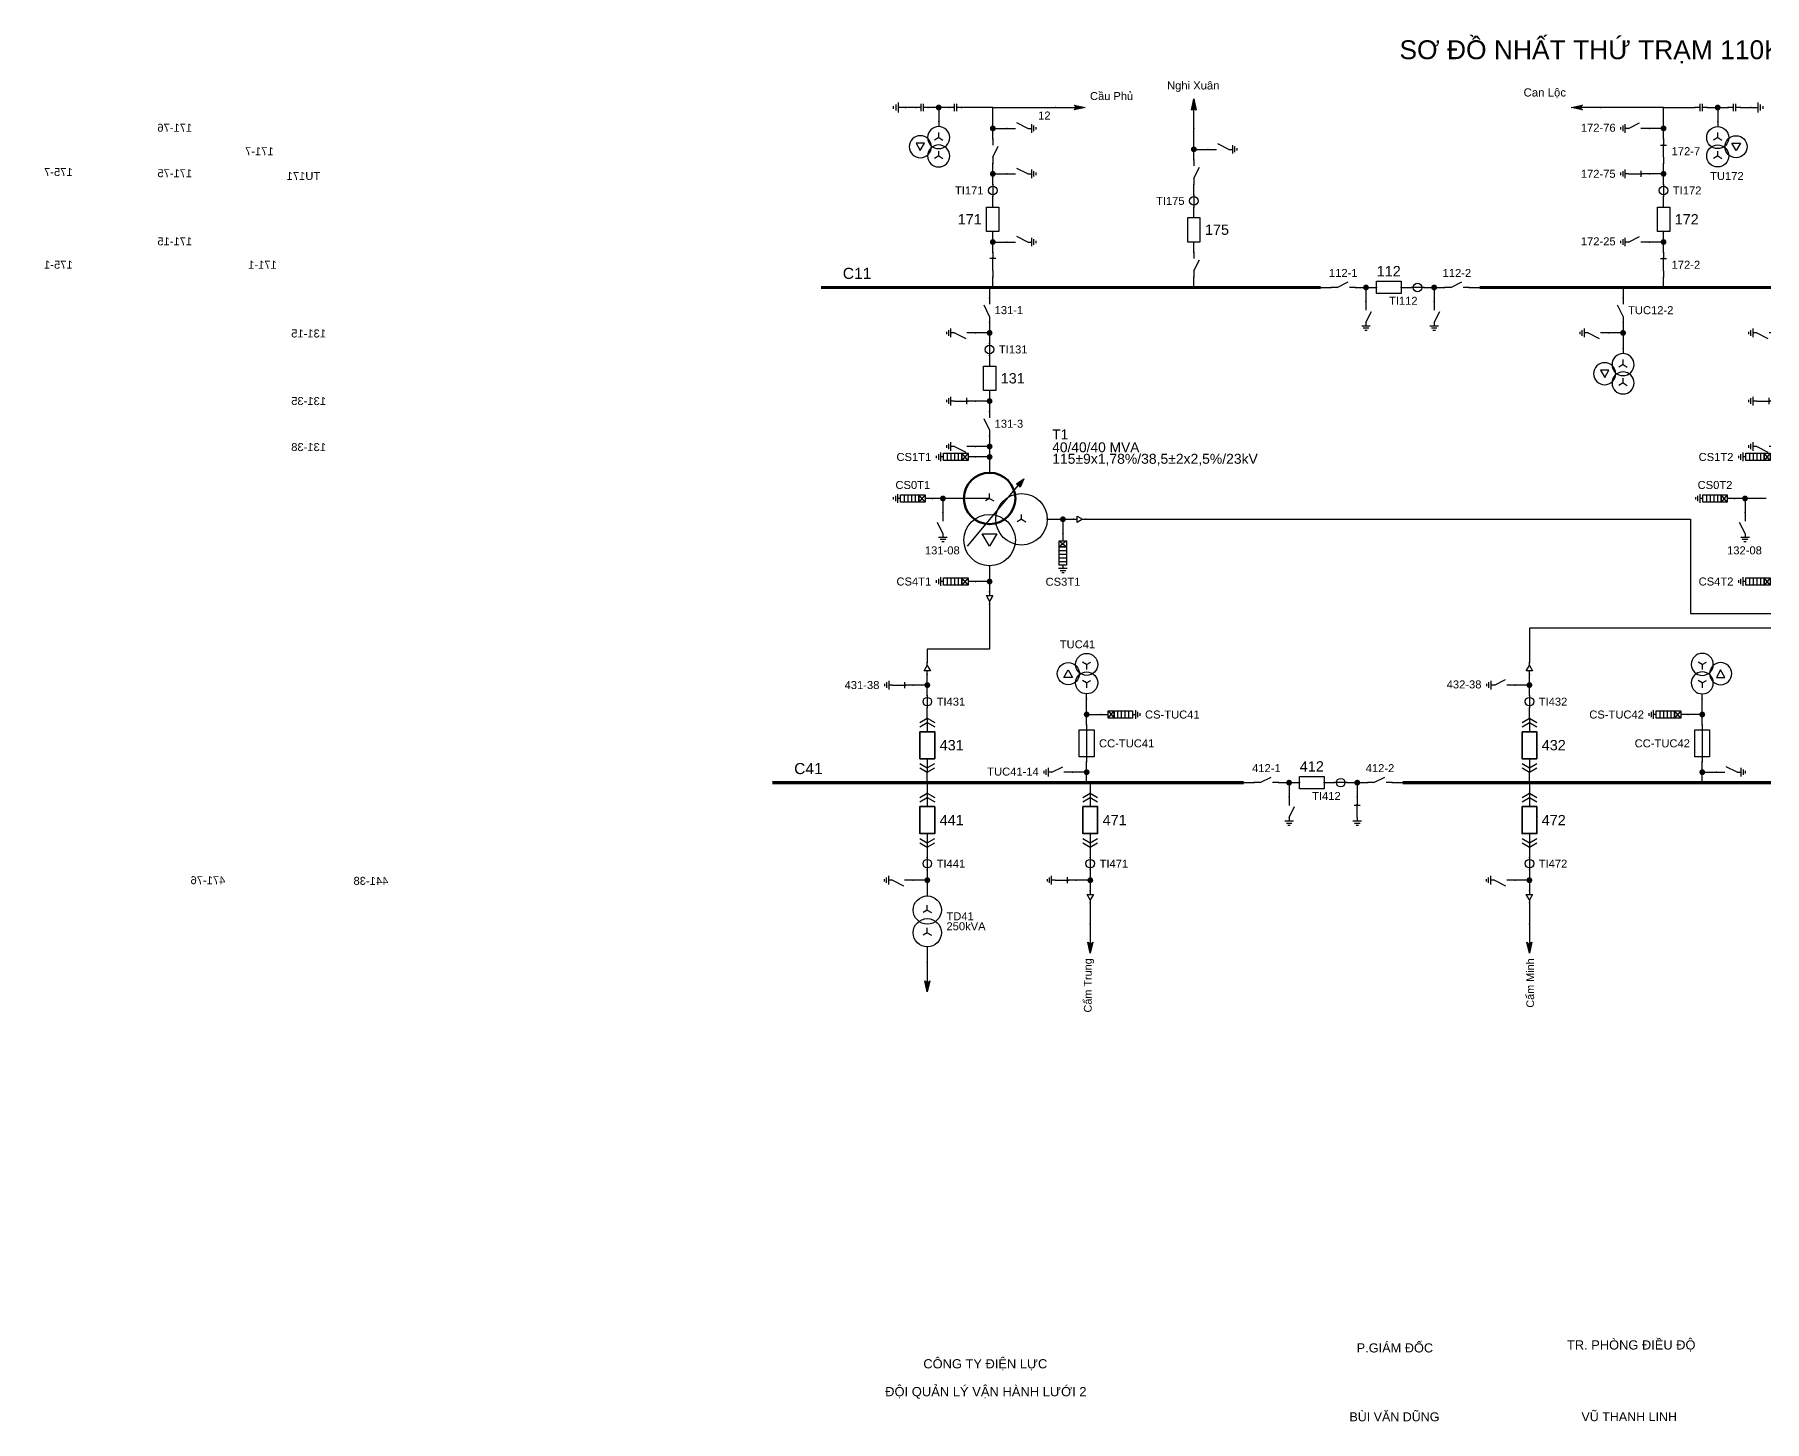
# Model space of a CAD drawing. Header units: millimetres. Extents: x -386 to 411, y 7 to 290.
# Drawn here: x -118.6 to 234.1, y 7.2 to 290.1 of the extents above; entities that cross this region are included whole.
import ezdxf

# ---------------------------------------------------------------- set-up
doc = ezdxf.new("R2010")
doc.units = ezdxf.units.MM
for name, color, linetype, lineweight in [('BUSBAR_110KV', 1, 'Continuous', 50), ('BUSBAR_22KV', 5, 'Continuous', 50), ('GROUND', 3, 'Continuous', 25), ('HV_110KV', 1, 'Continuous', 25), ('MV_22KV', 5, 'Continuous', 25), ('MV_35KV', 30, 'Continuous', 25), ('SLD_OTHER', 7, 'Continuous', 25)]:
    doc.layers.add(name, color=color, linetype=linetype, lineweight=lineweight)
doc.layers.add('SYM_PORTS', color=8, linetype='Continuous', plot=False)
doc.layers.add('TEXT', color=7, linetype='Continuous')
doc.styles.add('SLD_TEXT', font='arial.ttf')

# ---------------------------------------------------------------- blocks, each defined once
blk = doc.blocks.new('SYM_DISCONNECTOR_CLOSED')
at = {"lineweight": 25}
for points in [[(-0.625, 1.25), (0.625, 1.25)], [(0, 2.5), (0, 1.25)], [(0, -1.25), (0, 1.5)], [(0, -1.25), (0, -2.5)]]:
    blk.add_lwpolyline(points, dxfattribs=at)
at = {"layer": 'SYM_PORTS'}
for p in [(0, 2.5), (0, -2.5)]:
    blk.add_point(p, dxfattribs=at)
blk.add_attdef('DEVICE_CODE', (1.625, -0.5), '', height=2)
blk = doc.blocks.new('SYM_EARTHING_SWITCH_OPEN')
at = {"lineweight": 25}
for points in [[(0, -1.25), (-1.125, 1)], [(0, 3), (0, 1.25)], [(-0.875, -2), (0.875, -2)], [(-0.5625, -2.4375), (0.5625, -2.4375)], [(-0.25, -2.875), (0.25, -2.875)], [(0, -1.25), (0, -2)]]:
    blk.add_lwpolyline(points, dxfattribs=at)
at = {"layer": 'SYM_PORTS'}
blk.add_point((0, 3), dxfattribs=at)
blk.add_attdef('DEVICE_CODE', (1.875, 0), '', height=2)
blk = doc.blocks.new('SYM_CIRCUIT_BREAKER')
at = {"lineweight": 25}
blk.add_lwpolyline([(-1.25, 2.5), (1.25, 2.5), (1.25, -2.5), (-1.25, -2.5)], close=True, dxfattribs=at)
at = {"layer": 'SYM_PORTS'}
for p in [(0, 2.5), (0, -2.5)]:
    blk.add_point(p, dxfattribs=at)
blk.add_attdef('DEVICE_CODE', (2.25, -0.5), '', height=2)
at = {"flags": 1}
blk.add_attdef('RATING', (2.25, -3.5), '', height=2, dxfattribs=at)
blk = doc.blocks.new('SYM_CURRENT_TRANSFORMER')
at = {"lineweight": 25}
blk.add_lwpolyline([(0, 1.25), (0, -1.25)], dxfattribs=at)
blk.add_circle((0, 0), 0.875, dxfattribs=at)
at = {"layer": 'SYM_PORTS'}
for p in [(0, 1.25), (0, -1.25)]:
    blk.add_point(p, dxfattribs=at)
blk.add_attdef('DEVICE_CODE', (1.875, -1.75), '', height=2)
at = {"flags": 1}
blk.add_attdef('RATIO', (1.875, -4.75), '', height=2, dxfattribs=at)
blk = doc.blocks.new('SYM_DISCONNECTOR_OPEN')
at = {"lineweight": 25}
for points in [[(0, -1.25), (-1.125, 1)], [(0, 2.5), (0, 1.25)], [(0, -1.25), (0, -2.5)]]:
    blk.add_lwpolyline(points, dxfattribs=at)
at = {"layer": 'SYM_PORTS'}
for p in [(0, 2.5), (0, -2.5)]:
    blk.add_point(p, dxfattribs=at)
blk.add_attdef('DEVICE_CODE', (1, -0.5), '', height=2)
blk = doc.blocks.new('SYM_COUPLING_CAPACITOR')
at = {"lineweight": 25}
for points in [[(-0.75, 0.25), (0.75, 0.25)], [(0, 1.25), (0, 0.25)], [(-0.75, -0.25), (0.75, -0.25)], [(0, -0.25), (0, -1.25)]]:
    blk.add_lwpolyline(points, dxfattribs=at)
at = {"layer": 'SYM_PORTS'}
for p in [(0, 1.25), (0, -1.25)]:
    blk.add_point(p, dxfattribs=at)
blk.add_attdef('DEVICE_CODE', (1.75, -1.75), '', height=2)
blk = doc.blocks.new('SYM_VOLTAGE_TRANSFORMER')
at = {"lineweight": 25}
for points in [[(0, 4.625), (0, 3.625)], [(0, 1.375), (-0.8625, 0.875)], [(0, 1.375), (0, 2.375)], [(0, 1.375), (0.8625, 0.875)], [(0, -2.375), (-0.8625, -2.875)], [(0, -2.375), (0, -1.375)], [(0, -2.375), (0.8625, -2.875)]]:
    blk.add_lwpolyline(points, dxfattribs=at)
blk.add_lwpolyline([(2.875, 0.25), (4.625, 0.25), (3.75, -1.25)], close=True, dxfattribs=at)
for centre in [(0, 1.375), (3.75, -0.5), (0, -2.375)]:
    blk.add_circle(centre, 2.25, dxfattribs=at)
at = {"layer": 'SYM_PORTS'}
blk.add_point((0, 4.625), dxfattribs=at)
blk.add_attdef('DEVICE_CODE', (7, 1.625), '', height=2)
at = {"flags": 1}
blk.add_attdef('RATIO', (7, -1.375), '', height=2, dxfattribs=at)
blk = doc.blocks.new('SYM_GROUND_SYMBOL')
at = {"lineweight": 25}
for points in [[(0, 1.25), (0, -0.25)], [(-1, -0.25), (1, -0.25)], [(-0.625, -0.75), (0.625, -0.75)], [(-0.25, -1.25), (0.25, -1.25)]]:
    blk.add_lwpolyline(points, dxfattribs=at)
at = {"layer": 'SYM_PORTS'}
blk.add_point((0, 1.25), dxfattribs=at)
blk = doc.blocks.new('SYM_LINE_FEEDER_ARROW')
blk.add_hatch(color=7).paths.add_polyline_path([(0, -3), (-0.5, -0.75), (0, -1.25), (0.5, -0.75)])
at = {"lineweight": 25}
blk.add_lwpolyline([(0, 3), (0, -1.25)], dxfattribs=at)
blk.add_lwpolyline([(0, -3), (-0.5, -0.75), (0, -1.25), (0.5, -0.75)], close=True, dxfattribs=at)
at = {"layer": 'SYM_PORTS'}
blk.add_point((0, 3), dxfattribs=at)
blk.add_attdef('LINE_NAME', (1.5, 0), '', height=2)
blk = doc.blocks.new('SYM_EARTHING_SWITCH_CLOSED')
at = {"lineweight": 25}
for points in [[(-0.625, 1.25), (0.625, 1.25)], [(0, 3), (0, 1.25)], [(0, -1.25), (0, 1.5)], [(-0.875, -2), (0.875, -2)], [(-0.5625, -2.4375), (0.5625, -2.4375)], [(-0.25, -2.875), (0.25, -2.875)], [(0, -1.25), (0, -2)]]:
    blk.add_lwpolyline(points, dxfattribs=at)
at = {"layer": 'SYM_PORTS'}
blk.add_point((0, 3), dxfattribs=at)
blk.add_attdef('DEVICE_CODE', (1.875, 0), '', height=2)
blk = doc.blocks.new('SYM_SURGE_ARRESTER')
at = {"lineweight": 25}
for points in [[(0, 4), (0, 2.5)], [(-0.75, 2.5), (0.75, 1.25)], [(0.75, 2.5), (-0.75, 1.25)], [(-0.75, 0.5), (0.75, 0.5)], [(-0.875, -3.125), (0.875, -3.125)], [(-0.75, -0.25), (0.75, -0.25)], [(-0.75, -1), (0.75, -1)], [(-0.75, -1.75), (0.75, -1.75)], [(0, -2.5), (0, -3.125)], [(-0.5625, -3.5625), (0.5625, -3.5625)], [(-0.25, -4), (0.25, -4)]]:
    blk.add_lwpolyline(points, dxfattribs=at)
for points in [[(-0.75, 2.5), (0.75, 2.5), (0.75, 1.25), (-0.75, 1.25)], [(-0.75, 1.25), (0.75, 1.25), (0.75, -2.5), (-0.75, -2.5)]]:
    blk.add_lwpolyline(points, close=True, dxfattribs=at)
at = {"layer": 'SYM_PORTS'}
blk.add_point((0, 4), dxfattribs=at)
blk.add_attdef('DEVICE_CODE', (1.875, 1), '', height=2)
blk = doc.blocks.new('SYM_TRANSFORMER_3W')
blk.add_hatch(color=7).paths.add_polyline_path([(3.75, 8.25), (3.0125, 6.575), (2.2375, 7.225)])
at = {"lineweight": 25}
for points in [[(-7.75, -5.5), (3.0125, 7.35)], [(-3.25, 4.25), (-8.5, 4.25)], [(-3.25, 4.25), (-4.1125, 3.75)], [(-3.25, 4.25), (-3.25, 5.25)], [(-3.25, 4.25), (-2.3875, 3.75)], [(3.25, 0), (2.3875, -0.5)], [(3.25, 0), (3.25, 1)], [(3.25, 0), (4.1125, -0.5)]]:
    blk.add_lwpolyline(points, dxfattribs=at)
for points in [[(3.75, 8.25), (3.0125, 6.575), (2.2375, 7.225)], [(-4.75, -3), (-1.75, -3), (-3.25, -5.5)]]:
    blk.add_lwpolyline(points, close=True, dxfattribs=at)
at = {"lineweight": 50}
blk.add_circle((-3.25, 4.25), 5.25, dxfattribs=at)
at = {"lineweight": 25}
for centre in [(3.25, 0), (-3.25, -4.25)]:
    blk.add_circle(centre, 5.25, dxfattribs=at)
at = {"layer": 'SYM_PORTS'}
for p in [(-3.25, 9.5), (-8.5, 4.25), (8.5, 0), (-3.25, -9.5)]:
    blk.add_point(p, dxfattribs=at)
blk.add_attdef('DEVICE_CODE', (9.5, 6.5), '', height=2)
at = {"flags": 1}
for tag, p in [('POWER', (9.5, 3.5)), ('VOLTAGE_RATIO', (9.5, 0.5))]:
    blk.add_attdef(tag, p, '', height=2, dxfattribs=at)
blk = doc.blocks.new('SYM_CABLE_TERMINATION')
at = {"lineweight": 25}
blk.add_lwpolyline([(-0.625, 0.5), (0.625, 0.5), (0, -0.625)], close=True, dxfattribs=at)
for points in [[(0, 1.25), (0, 0.5)], [(0, -0.625), (0, -1.25)]]:
    blk.add_lwpolyline(points, dxfattribs=at)
at = {"layer": 'SYM_PORTS'}
for p in [(0, 1.25), (0, -1.25)]:
    blk.add_point(p, dxfattribs=at)
blk = doc.blocks.new('SYM_DRAWOUT_BREAKER')
at = {"lineweight": 25}
for points in [[(-1.5, 4.625), (0, 5.5), (1.5, 4.625)], [(-1.5, 3.75), (0, 4.625), (1.5, 3.75)], [(0, 5.5), (0, 2.75)], [(0, -2.75), (0, -5.5)], [(-1.5, -3.75), (0, -4.625), (1.5, -3.75)], [(-1.5, -4.625), (0, -5.5), (1.5, -4.625)]]:
    blk.add_lwpolyline(points, dxfattribs=at)
at = {"lineweight": 35}
blk.add_lwpolyline([(-1.5, 2.75), (1.5, 2.75), (1.5, -2.75), (-1.5, -2.75)], close=True, dxfattribs=at)
at = {"layer": 'SYM_PORTS'}
for p in [(0, 5.5), (0, -5.5)]:
    blk.add_point(p, dxfattribs=at)
blk.add_attdef('DEVICE_CODE', (2.5, 2.5), '', height=2)
at = {"flags": 1}
blk.add_attdef('RATING', (2.5, -0.5), '', height=2, dxfattribs=at)
blk = doc.blocks.new('SYM_TRANSFORMER_2W')
at = {"lineweight": 25}
for points in [[(0, 2.3125), (-0.8625, 1.8125)], [(0, 2.3125), (0, 3.3125)], [(0, 2.3125), (0.8625, 1.8125)], [(0, -2.3125), (-0.8625, -2.8125)], [(0, -2.3125), (0, -1.3125)], [(0, -2.3125), (0.8625, -2.8125)]]:
    blk.add_lwpolyline(points, dxfattribs=at)
for centre in [(0, 2.3125), (0, -2.3125)]:
    blk.add_circle(centre, 2.875, dxfattribs=at)
at = {"layer": 'SYM_PORTS'}
for p in [(0, 5.1875), (0, -5.1875)]:
    blk.add_point(p, dxfattribs=at)
blk.add_attdef('DEVICE_CODE', (3.875, 2.1875), '', height=2)
at = {"flags": 1}
for tag, p in [('POWER', (3.875, -0.8125)), ('VOLTAGE_RATIO', (3.875, -3.8125))]:
    blk.add_attdef(tag, p, '', height=2, dxfattribs=at)
blk = doc.blocks.new('SYM_FUSE_DISCONNECTOR')
at = {"lineweight": 25}
blk.add_lwpolyline([(0, 3.75), (0, -3.75)], dxfattribs=at)
blk.add_lwpolyline([(-1.5, 2.75), (1.5, 2.75), (1.5, -2.75), (-1.5, -2.75)], close=True, dxfattribs=at)
at = {"layer": 'SYM_PORTS'}
for p in [(0, 3.75), (0, -3.75)]:
    blk.add_point(p, dxfattribs=at)
blk.add_attdef('DEVICE_CODE', (2.5, 0.75), '', height=2)
at = {"flags": 1}
blk.add_attdef('RATING', (2.5, -2.25), '', height=2, dxfattribs=at)

msp = doc.modelspace()

# ---------------------------------------------------------------- hatches: boundary and pattern name
at = {"layer": 'HV_110KV'}
h = msp.add_hatch(color=7, dxfattribs=at)
edge = h.paths.add_edge_path()
edge.add_arc((65.71, 275.2), 0.6, 0, 360)
h = msp.add_hatch(color=7, dxfattribs=at)
edge = h.paths.add_edge_path()
edge.add_arc((224.56, 275.2), 0.6, 0, 360)
h = msp.add_hatch(color=7, dxfattribs=at)
edge = h.paths.add_edge_path()
edge.add_arc((76.74, 270.94), 0.6, 0, 360)
h = msp.add_hatch(color=7, dxfattribs=at)
edge = h.paths.add_edge_path()
edge.add_arc((213.52, 270.94), 0.6, 0, 360)
h = msp.add_hatch(color=7, dxfattribs=at)
edge = h.paths.add_edge_path()
edge.add_arc((117.74, 266.67), 0.6, 0, 360)
h = msp.add_hatch(color=7, dxfattribs=at)
edge = h.paths.add_edge_path()
edge.add_arc((76.74, 261.67), 0.6, 0, 360)
h = msp.add_hatch(color=7, dxfattribs=at)
edge = h.paths.add_edge_path()
edge.add_arc((213.52, 261.67), 0.6, 0, 360)
h = msp.add_hatch(color=7, dxfattribs=at)
edge = h.paths.add_edge_path()
edge.add_arc((76.74, 247.77), 0.6, 0, 360)
h = msp.add_hatch(color=7, dxfattribs=at)
edge = h.paths.add_edge_path()
edge.add_arc((213.52, 247.77), 0.6, 0, 360)
h = msp.add_hatch(color=7, dxfattribs=at)
edge = h.paths.add_edge_path()
edge.add_arc((152.84, 238.5), 0.6, 0, 360)
h = msp.add_hatch(color=7, dxfattribs=at)
edge = h.paths.add_edge_path()
edge.add_arc((166.74, 238.5), 0.6, 0, 360)
h = msp.add_hatch(color=7, dxfattribs=at)
edge = h.paths.add_edge_path()
edge.add_arc((76.09, 229.23), 0.6, 0, 360)
h = msp.add_hatch(color=7, dxfattribs=at)
edge = h.paths.add_edge_path()
edge.add_arc((205.26, 229.23), 0.6, 0, 360)
h = msp.add_hatch(color=7, dxfattribs=at)
edge = h.paths.add_edge_path()
edge.add_arc((76.09, 215.33), 0.6, 0, 360)
h = msp.add_hatch(color=7, dxfattribs=at)
edge = h.paths.add_edge_path()
edge.add_arc((76.09, 206.06), 0.6, 0, 360)
h = msp.add_hatch(color=7, dxfattribs=at)
edge = h.paths.add_edge_path()
edge.add_arc((76.09, 203.93), 0.6, 0, 360)
h = msp.add_hatch(color=7, dxfattribs=at)
edge = h.paths.add_edge_path()
edge.add_arc((66.57, 195.47), 0.6, 0, 360)
h = msp.add_hatch(color=7, dxfattribs=at)
edge = h.paths.add_edge_path()
edge.add_arc((230.14, 195.47), 0.6, 0, 360)
at = {"layer": 'MV_22KV'}
h = msp.add_hatch(color=7, dxfattribs=at)
edge = h.paths.add_edge_path()
edge.add_arc((76.09, 178.52), 0.6, 0, 360)
h = msp.add_hatch(color=7, dxfattribs=at)
edge = h.paths.add_edge_path()
edge.add_arc((63.39, 157.4), 0.6, 0, 360)
h = msp.add_hatch(color=7, dxfattribs=at)
edge = h.paths.add_edge_path()
edge.add_arc((186.16, 157.4), 0.6, 0, 360)
h = msp.add_hatch(color=7, dxfattribs=at)
edge = h.paths.add_edge_path()
edge.add_arc((95.88, 151.4), 0.6, 0, 360)
h = msp.add_hatch(color=7, dxfattribs=at)
edge = h.paths.add_edge_path()
edge.add_arc((221.41, 151.4), 0.6, 0, 360)
h = msp.add_hatch(color=7, dxfattribs=at)
edge = h.paths.add_edge_path()
edge.add_arc((95.88, 139.63), 0.6, 0, 360)
h = msp.add_hatch(color=7, dxfattribs=at)
edge = h.paths.add_edge_path()
edge.add_arc((137.16, 137.5), 0.6, 0, 360)
h = msp.add_hatch(color=7, dxfattribs=at)
edge = h.paths.add_edge_path()
edge.add_arc((151.06, 137.5), 0.6, 0, 360)
h = msp.add_hatch(color=7, dxfattribs=at)
edge = h.paths.add_edge_path()
edge.add_arc((221.41, 139.63), 0.6, 0, 360)
h = msp.add_hatch(color=7, dxfattribs=at)
edge = h.paths.add_edge_path()
edge.add_arc((63.39, 117.6), 0.6, 0, 360)
h = msp.add_hatch(color=7, dxfattribs=at)
edge = h.paths.add_edge_path()
edge.add_arc((96.62, 117.6), 0.6, 0, 360)
h = msp.add_hatch(color=7, dxfattribs=at)
edge = h.paths.add_edge_path()
edge.add_arc((186.16, 117.6), 0.6, 0, 360)
at = {"layer": 'MV_35KV'}
h = msp.add_hatch(color=7, dxfattribs=at)
edge = h.paths.add_edge_path()
edge.add_arc((91.04, 191.22), 0.6, 0, 360)

# ---------------------------------------------------------------- linework, layer by layer
at = {"layer": 'BUSBAR_110KV', "const_width": 0.658}
for points in [[(41.68, 238.5), (143.57, 238.5)], [(176.01, 238.5), (313.37, 238.5)]]:
    msp.add_lwpolyline(points, dxfattribs=at)
at = {"layer": 'BUSBAR_22KV', "const_width": 0.658}
for points in [[(31.76, 137.5), (127.89, 137.5)], [(160.33, 137.5), (260.94, 137.5)]]:
    msp.add_lwpolyline(points, dxfattribs=at)
at = {"layer": 'GROUND'}
for points in [[(61.07, 275.2), (58.94, 275.2)], [(229.19, 275.2), (231.32, 275.2)]]:
    msp.add_lwpolyline(points, dxfattribs=at)
at = {"layer": 'HV_110KV'}
for points in [[(65.71, 275.2), (63.57, 275.2)], [(67.84, 275.2), (65.71, 275.2)], [(65.71, 275.2), (65.71, 272.32)], [(76.74, 275.2), (70.34, 275.2)], [(76.74, 270.94), (76.74, 275.2)], [(76.74, 275.2), (89.55, 275.2)], [(213.52, 275.2), (200.71, 275.2)], [(213.52, 270.94), (213.52, 275.2)], [(213.52, 275.2), (219.92, 275.2)], [(222.42, 275.2), (224.56, 275.2)], [(224.56, 275.2), (224.56, 272.32)], [(224.56, 275.2), (226.69, 275.2)], [(76.74, 268.8), (76.74, 270.94)], [(76.74, 270.94), (79.62, 270.94)], [(117.74, 266.67), (117.74, 270.94)], [(213.52, 270.94), (210.64, 270.94)], [(213.52, 268.8), (213.52, 270.94)], [(117.74, 264.53), (117.74, 266.67)], [(117.74, 266.67), (120.62, 266.67)], [(76.74, 261.67), (76.74, 263.8)], [(76.74, 259.53), (76.74, 261.67)], [(76.74, 261.67), (79.62, 261.67)], [(213.52, 261.67), (210.64, 261.67)], [(213.52, 261.67), (213.52, 263.8)], [(213.52, 259.53), (213.52, 261.67)], [(117.74, 257.4), (117.74, 259.53)], [(76.74, 254.9), (76.74, 257.03)], [(117.74, 252.77), (117.74, 254.9)], [(213.52, 254.9), (213.52, 257.03)], [(76.74, 247.77), (76.74, 249.9)], [(76.74, 245.63), (76.74, 247.77)], [(76.74, 247.77), (79.62, 247.77)], [(117.74, 245.63), (117.74, 247.77)], [(213.52, 247.77), (210.64, 247.77)], [(213.52, 247.77), (213.52, 249.9)], [(213.52, 245.63), (213.52, 247.77)], [(76.74, 238.5), (76.74, 240.63)], [(117.74, 238.5), (117.74, 240.63)], [(213.52, 238.5), (213.52, 240.63)], [(76.09, 238.5), (76.09, 236.36)], [(143.57, 238.5), (145.71, 238.5)], [(150.71, 238.5), (152.84, 238.5)], [(152.84, 238.5), (152.84, 235.62)], [(152.84, 238.5), (154.98, 238.5)], [(159.98, 238.5), (162.11, 238.5)], [(164.61, 238.5), (166.74, 238.5)], [(166.74, 238.5), (166.74, 235.62)], [(166.74, 238.5), (168.88, 238.5)], [(173.88, 238.5), (176.01, 238.5)], [(205.26, 238.5), (205.26, 236.36)], [(76.09, 231.36), (76.09, 229.23)], [(205.26, 231.36), (205.26, 229.23)], [(76.09, 229.23), (73.21, 229.23)], [(76.09, 229.23), (76.09, 227.1)], [(205.26, 229.23), (202.38, 229.23)], [(205.26, 229.23), (205.26, 226.03)], [(76.09, 224.6), (76.09, 222.46)], [(76.09, 215.33), (73.21, 215.33)], [(76.09, 217.46), (76.09, 215.33)], [(76.09, 215.33), (76.09, 213.19)], [(76.09, 208.19), (76.09, 206.06)], [(76.09, 206.06), (73.21, 206.06)], [(76.09, 206.06), (76.09, 203.93)], [(76.09, 203.93), (73.21, 203.93)], [(76.09, 203.93), (76.09, 200.72)], [(66.57, 195.47), (64.44, 195.47)], [(70.84, 195.47), (66.57, 195.47)], [(66.57, 195.47), (66.57, 192.59)], [(230.14, 195.47), (228.01, 195.47)], [(234.41, 195.47), (230.14, 195.47)], [(230.14, 195.47), (230.14, 192.59)]]:
    msp.add_lwpolyline(points, dxfattribs=at)
at = {"layer": 'MV_22KV'}
for points in [[(76.09, 181.72), (76.09, 178.52)], [(76.09, 178.52), (73.21, 178.52)], [(76.09, 178.52), (76.09, 176.39)], [(76.09, 173.89), (76.09, 171.19), (76.09, 164.73), (63.39, 164.73), (63.39, 162.03)], [(239.66, 173.89), (239.66, 171.19), (239.66, 169.03), (186.16, 169.03), (186.16, 164.73), (186.16, 162.03)], [(63.39, 157.4), (63.39, 159.53)], [(186.16, 157.4), (186.16, 159.53)], [(63.39, 157.4), (60.51, 157.4)], [(63.39, 155.27), (63.39, 157.4)], [(186.16, 157.4), (183.28, 157.4)], [(186.16, 155.27), (186.16, 157.4)], [(63.39, 150.63), (63.39, 152.77)], [(95.88, 151.4), (95.88, 154.6)], [(186.16, 150.63), (186.16, 152.77)], [(221.41, 151.4), (221.41, 154.6)], [(95.88, 149.27), (95.88, 151.4)], [(95.88, 151.4), (98.76, 151.4)], [(221.41, 151.4), (218.53, 151.4)], [(221.41, 149.27), (221.41, 151.4)], [(95.88, 139.63), (95.88, 141.77)], [(221.41, 139.63), (221.41, 141.77)], [(63.39, 137.5), (63.39, 139.63)], [(95.88, 139.63), (93, 139.63)], [(95.88, 137.5), (95.88, 139.63)], [(186.16, 137.5), (186.16, 139.63)], [(221.41, 137.5), (221.41, 139.63)], [(221.41, 139.63), (224.29, 139.63)], [(63.39, 137.5), (63.39, 135.36)], [(96.62, 137.5), (96.62, 135.36)], [(127.89, 137.5), (130.02, 137.5)], [(135.02, 137.5), (137.16, 137.5)], [(137.16, 137.5), (137.16, 134.62)], [(137.16, 137.5), (139.29, 137.5)], [(144.29, 137.5), (146.43, 137.5)], [(148.93, 137.5), (151.06, 137.5)], [(151.06, 137.5), (151.06, 134.62)], [(151.06, 137.5), (153.19, 137.5)], [(158.19, 137.5), (160.33, 137.5)], [(186.16, 137.5), (186.16, 135.36)], [(63.39, 124.36), (63.39, 122.23)], [(96.62, 124.36), (96.62, 122.23)], [(186.16, 124.36), (186.16, 122.23)], [(63.39, 117.6), (60.51, 117.6)], [(63.39, 119.73), (63.39, 117.6)], [(63.39, 117.6), (63.39, 114.39)], [(96.62, 117.6), (93.74, 117.6)], [(96.62, 119.73), (96.62, 117.6)], [(96.62, 117.6), (96.62, 115.46)], [(186.16, 117.6), (183.28, 117.6)], [(186.16, 119.73), (186.16, 117.6)], [(186.16, 117.6), (186.16, 115.46)], [(96.62, 112.96), (96.62, 108.69)], [(186.16, 112.96), (186.16, 108.69)]]:
    msp.add_lwpolyline(points, dxfattribs=at)
at = {"layer": 'MV_35KV'}
for points in [[(95.68, 191.22), (98.38, 191.22), (219, 191.22), (219, 172.03), (321, 172.03), (321, 234.66), (327.47, 234.66), (330.17, 234.66)], [(87.84, 191.22), (91.04, 191.22)], [(91.04, 191.22), (91.04, 188.34)], [(91.04, 191.22), (93.18, 191.22)]]:
    msp.add_lwpolyline(points, dxfattribs=at)
at = {"layer": 'SLD_OTHER'}
msp.add_lwpolyline([(63.39, 104.02), (63.39, 100.82)], dxfattribs=at)

# ---------------------------------------------------------------- block references
at = {"layer": 'GROUND'}
for name, p, rotation in [('SYM_GROUND_SYMBOL', (57.69, 275.2), 270), ('SYM_COUPLING_CAPACITOR', (227.94, 275.2), 270), ('SYM_GROUND_SYMBOL', (232.57, 275.2), 90)]:
    msp.add_blockref(name, p, dxfattribs=dict(at, rotation=rotation))
at = {"layer": 'HV_110KV'}
for name, p, rotation in [('SYM_COUPLING_CAPACITOR', (62.32, 275.2), 270), ('SYM_COUPLING_CAPACITOR', (69.09, 275.2), 270), ('SYM_LINE_FEEDER_ARROW', (92.55, 275.2), 90), ('SYM_LINE_FEEDER_ARROW', (117.74, 273.94), 180), ('SYM_LINE_FEEDER_ARROW', (197.71, 275.2), 270), ('SYM_COUPLING_CAPACITOR', (221.17, 275.2), 270)]:
    msp.add_blockref(name, p, dxfattribs=dict(at, rotation=rotation))
ref = msp.add_blockref('SYM_EARTHING_SWITCH_OPEN', (82.62, 270.94), dxfattribs=dict(at, xscale=-1, rotation=90))
ref.add_attrib('DEVICE_CODE', '171-76', (86.52, 270.26), dxfattribs={"layer": 'TEXT', "extrusion": (0, 0, -1), "height": 1.632, "style": 'SLD_TEXT'})
ref = msp.add_blockref('SYM_VOLTAGE_TRANSFORMER', (65.71, 267.7), dxfattribs=dict(at, xscale=-1))
ref.add_attrib('DEVICE_CODE', 'TU171', (60.41, 260.42), dxfattribs={"layer": 'TEXT', "extrusion": (0, 0, -1), "height": 1.632, "style": 'SLD_TEXT'})
ref = msp.add_blockref('SYM_EARTHING_SWITCH_OPEN', (207.64, 270.94), dxfattribs=dict(at, rotation=270))
ref.add_attrib('DEVICE_CODE', '172-76', (196.65, 270.26), dxfattribs={"layer": 'TEXT', "height": 1.632, "style": 'SLD_TEXT'})
ref = msp.add_blockref('SYM_VOLTAGE_TRANSFORMER', (224.56, 267.7), dxfattribs=at)
ref.add_attrib('DEVICE_CODE', 'TU172', (223.01, 260.42), dxfattribs={"layer": 'TEXT', "height": 1.632, "style": 'SLD_TEXT'})
ref = msp.add_blockref('SYM_DISCONNECTOR_OPEN', (76.74, 266.3), dxfattribs=dict(at, xscale=-1))
ref.add_attrib('DEVICE_CODE', '171-7', (69.9, 265.48), dxfattribs={"layer": 'TEXT', "extrusion": (0, 0, -1), "height": 1.632, "style": 'SLD_TEXT'})
ref = msp.add_blockref('SYM_DISCONNECTOR_CLOSED', (213.52, 266.3), dxfattribs=at)
ref.add_attrib('DEVICE_CODE', '172-7', (215.16, 265.48), dxfattribs={"layer": 'TEXT', "height": 1.632, "style": 'SLD_TEXT'})
ref = msp.add_blockref('SYM_EARTHING_SWITCH_OPEN', (123.62, 266.67), dxfattribs=dict(at, xscale=-1, rotation=90))
ref.add_attrib('DEVICE_CODE', '175-76', (127.51, 265.99), dxfattribs={"layer": 'TEXT', "extrusion": (0, 0, -1), "height": 1.632, "style": 'SLD_TEXT'})
ref = msp.add_blockref('SYM_DISCONNECTOR_OPEN', (117.74, 262.03), dxfattribs=dict(at, xscale=-1))
ref.add_attrib('DEVICE_CODE', '175-7', (110.89, 261.23), dxfattribs={"layer": 'TEXT', "extrusion": (0, 0, -1), "height": 1.632, "style": 'SLD_TEXT'})
ref = msp.add_blockref('SYM_EARTHING_SWITCH_OPEN', (82.62, 261.67), dxfattribs=dict(at, xscale=-1, rotation=90))
ref.add_attrib('DEVICE_CODE', '171-75', (86.52, 260.99), dxfattribs={"layer": 'TEXT', "extrusion": (0, 0, -1), "height": 1.632, "style": 'SLD_TEXT'})
ref = msp.add_blockref('SYM_EARTHING_SWITCH_CLOSED', (207.64, 261.67), dxfattribs=dict(at, rotation=270))
ref.add_attrib('DEVICE_CODE', '172-75', (196.65, 260.86), dxfattribs={"layer": 'TEXT', "height": 1.632, "style": 'SLD_TEXT'})
ref = msp.add_blockref('SYM_CURRENT_TRANSFORMER', (76.74, 258.28), dxfattribs=at)
ref.add_attrib('DEVICE_CODE', 'TI171', (69.02, 257.46), dxfattribs={"layer": 'TEXT', "height": 1.632, "style": 'SLD_TEXT'})
ref = msp.add_blockref('SYM_CURRENT_TRANSFORMER', (213.52, 258.28), dxfattribs=at)
ref.add_attrib('DEVICE_CODE', 'TI172', (215.41, 257.46), dxfattribs={"layer": 'TEXT', "height": 1.632, "style": 'SLD_TEXT'})
ref = msp.add_blockref('SYM_CIRCUIT_BREAKER', (76.74, 252.4), dxfattribs=at)
ref.add_attrib('DEVICE_CODE', '171', (69.58, 251.35), dxfattribs={"layer": 'TEXT', "height": 2.101, "style": 'SLD_TEXT'})
ref = msp.add_blockref('SYM_CURRENT_TRANSFORMER', (117.74, 256.15), dxfattribs=at)
ref.add_attrib('DEVICE_CODE', 'TI175', (110.02, 255.34), dxfattribs={"layer": 'TEXT', "height": 1.632, "style": 'SLD_TEXT'})
ref = msp.add_blockref('SYM_CIRCUIT_BREAKER', (213.52, 252.4), dxfattribs=at)
ref.add_attrib('DEVICE_CODE', '172', (215.79, 251.35), dxfattribs={"layer": 'TEXT', "height": 2.101, "style": 'SLD_TEXT'})
ref = msp.add_blockref('SYM_CIRCUIT_BREAKER', (117.74, 250.27), dxfattribs=at)
ref.add_attrib('DEVICE_CODE', '175', (120.01, 249.23), dxfattribs={"layer": 'TEXT', "height": 2.102, "style": 'SLD_TEXT'})
ref = msp.add_blockref('SYM_EARTHING_SWITCH_OPEN', (82.62, 247.77), dxfattribs=dict(at, xscale=-1, rotation=90))
ref.add_attrib('DEVICE_CODE', '171-15', (86.52, 247.09), dxfattribs={"layer": 'TEXT', "extrusion": (0, 0, -1), "height": 1.632, "style": 'SLD_TEXT'})
ref = msp.add_blockref('SYM_EARTHING_SWITCH_OPEN', (207.64, 247.77), dxfattribs=dict(at, rotation=270))
ref.add_attrib('DEVICE_CODE', '172-25', (196.65, 247.09), dxfattribs={"layer": 'TEXT', "height": 1.632, "style": 'SLD_TEXT'})
ref = msp.add_blockref('SYM_DISCONNECTOR_OPEN', (117.74, 243.13), dxfattribs=dict(at, xscale=-1))
ref.add_attrib('DEVICE_CODE', '175-1', (110.89, 242.33), dxfattribs={"layer": 'TEXT', "extrusion": (0, 0, -1), "height": 1.632, "style": 'SLD_TEXT'})
ref = msp.add_blockref('SYM_DISCONNECTOR_CLOSED', (76.74, 243.13), dxfattribs=dict(at, xscale=-1))
ref.add_attrib('DEVICE_CODE', '171-1', (69.27, 242.31), dxfattribs={"layer": 'TEXT', "extrusion": (0, 0, -1), "height": 1.632, "style": 'SLD_TEXT'})
ref = msp.add_blockref('SYM_DISCONNECTOR_CLOSED', (213.52, 243.13), dxfattribs=at)
ref.add_attrib('DEVICE_CODE', '172-2', (215.16, 242.31), dxfattribs={"layer": 'TEXT', "height": 1.632, "style": 'SLD_TEXT'})
ref = msp.add_blockref('SYM_DISCONNECTOR_OPEN', (148.21, 238.5), dxfattribs=dict(at, rotation=270))
ref.add_attrib('DEVICE_CODE', '112-1', (145.29, 240.64), dxfattribs={"layer": 'TEXT', "height": 1.632, "style": 'SLD_TEXT'})
ref = msp.add_blockref('SYM_CIRCUIT_BREAKER', (157.48, 238.5), dxfattribs=dict(at, rotation=270))
ref.add_attrib('DEVICE_CODE', '112', (155.03, 240.77), dxfattribs={"layer": 'TEXT', "height": 2.101, "style": 'SLD_TEXT'})
ref = msp.add_blockref('SYM_DISCONNECTOR_OPEN', (171.38, 238.5), dxfattribs=dict(at, rotation=270))
ref.add_attrib('DEVICE_CODE', '112-2', (168.46, 240.64), dxfattribs={"layer": 'TEXT', "height": 1.632, "style": 'SLD_TEXT'})
ref = msp.add_blockref('SYM_DISCONNECTOR_OPEN', (76.09, 233.86), dxfattribs=at)
ref.add_attrib('DEVICE_CODE', '131-1', (77.11, 233.06), dxfattribs={"layer": 'TEXT', "height": 1.632, "style": 'SLD_TEXT'})
ref = msp.add_blockref('SYM_CURRENT_TRANSFORMER', (163.36, 238.5), dxfattribs=dict(at, rotation=270))
ref.add_attrib('DEVICE_CODE', 'TI112', (157.53, 234.96), dxfattribs={"layer": 'TEXT', "height": 1.632, "style": 'SLD_TEXT'})
ref = msp.add_blockref('SYM_DISCONNECTOR_OPEN', (205.26, 233.86), dxfattribs=at)
ref.add_attrib('DEVICE_CODE', 'TUC12-2', (206.28, 233.05), dxfattribs={"layer": 'TEXT', "height": 1.632, "style": 'SLD_TEXT'})
ref = msp.add_blockref('SYM_EARTHING_SWITCH_OPEN', (166.74, 232.62), dxfattribs=dict(at, xscale=-1))
ref.add_attrib('DEVICE_CODE', '112-25', (163.32, 227.08), dxfattribs={"layer": 'TEXT', "extrusion": (0, 0, -1), "height": 1.632, "style": 'SLD_TEXT'})
ref = msp.add_blockref('SYM_EARTHING_SWITCH_OPEN', (152.84, 232.62), dxfattribs=dict(at, xscale=-1))
ref.add_attrib('DEVICE_CODE', '112-15', (149.42, 227.08), dxfattribs={"layer": 'TEXT', "extrusion": (0, 0, -1), "height": 1.632, "style": 'SLD_TEXT'})
ref = msp.add_blockref('SYM_EARTHING_SWITCH_OPEN', (233.78, 229.23), dxfattribs=dict(at, xscale=-1, rotation=270))
ref.add_attrib('DEVICE_CODE', '132-25', (222.79, 228.3), dxfattribs={"layer": 'TEXT', "extrusion": (0, 0, -1), "height": 1.632, "style": 'SLD_TEXT'})
ref = msp.add_blockref('SYM_EARTHING_SWITCH_OPEN', (199.38, 229.23), dxfattribs=dict(at, xscale=-1, rotation=270))
ref.add_attrib('DEVICE_CODE', 'TUC12-24', (184.97, 228.29), dxfattribs={"layer": 'TEXT', "extrusion": (0, 0, -1), "height": 1.632, "style": 'SLD_TEXT'})
ref = msp.add_blockref('SYM_EARTHING_SWITCH_OPEN', (70.21, 229.23), dxfattribs=dict(at, xscale=-1, rotation=270))
ref.add_attrib('DEVICE_CODE', '131-15', (59.22, 228.3), dxfattribs={"layer": 'TEXT', "extrusion": (0, 0, -1), "height": 1.632, "style": 'SLD_TEXT'})
ref = msp.add_blockref('SYM_VOLTAGE_TRANSFORMER', (205.26, 221.4), dxfattribs=dict(at, xscale=-1))
ref.add_attrib('DEVICE_CODE', 'TUC12', (199.78, 214.1), dxfattribs={"layer": 'TEXT', "extrusion": (0, 0, -1), "height": 1.632, "style": 'SLD_TEXT'})
ref = msp.add_blockref('SYM_CURRENT_TRANSFORMER', (76.09, 225.85), dxfattribs=at)
ref.add_attrib('DEVICE_CODE', 'TI131', (77.99, 225.04), dxfattribs={"layer": 'TEXT', "height": 1.632, "style": 'SLD_TEXT'})
ref = msp.add_blockref('SYM_CIRCUIT_BREAKER', (76.09, 219.96), dxfattribs=at)
ref.add_attrib('DEVICE_CODE', '131', (78.36, 218.92), dxfattribs={"layer": 'TEXT', "height": 2.102, "style": 'SLD_TEXT'})
ref = msp.add_blockref('SYM_EARTHING_SWITCH_CLOSED', (233.78, 215.33), dxfattribs=dict(at, xscale=-1, rotation=270))
ref.add_attrib('DEVICE_CODE', '132-35', (222.79, 214.52), dxfattribs={"layer": 'TEXT', "extrusion": (0, 0, -1), "height": 1.632, "style": 'SLD_TEXT'})
ref = msp.add_blockref('SYM_EARTHING_SWITCH_CLOSED', (70.21, 215.33), dxfattribs=dict(at, xscale=-1, rotation=270))
ref.add_attrib('DEVICE_CODE', '131-35', (59.22, 214.52), dxfattribs={"layer": 'TEXT', "extrusion": (0, 0, -1), "height": 1.632, "style": 'SLD_TEXT'})
ref = msp.add_blockref('SYM_DISCONNECTOR_OPEN', (76.09, 210.69), dxfattribs=at)
ref.add_attrib('DEVICE_CODE', '131-3', (77.11, 209.89), dxfattribs={"layer": 'TEXT', "height": 1.632, "style": 'SLD_TEXT'})
ref = msp.add_blockref('SYM_TRANSFORMER_3W', (79.34, 191.22), dxfattribs=at)
ref.add_attrib('DEVICE_CODE', 'T1', (88.86, 207.53), dxfattribs={"layer": 'TEXT', "height": 2, "style": 'SLD_TEXT'})
ref = msp.add_blockref('SYM_EARTHING_SWITCH_OPEN', (233.78, 206.06), dxfattribs=dict(at, xscale=-1, rotation=270))
ref.add_attrib('DEVICE_CODE', '132-38', (222.79, 205.13), dxfattribs={"layer": 'TEXT', "extrusion": (0, 0, -1), "height": 1.632, "style": 'SLD_TEXT'})
ref = msp.add_blockref('SYM_EARTHING_SWITCH_OPEN', (70.21, 206.06), dxfattribs=dict(at, xscale=-1, rotation=270))
ref.add_attrib('DEVICE_CODE', '131-38', (59.22, 205.13), dxfattribs={"layer": 'TEXT', "extrusion": (0, 0, -1), "height": 1.632, "style": 'SLD_TEXT'})
ref = msp.add_blockref('SYM_SURGE_ARRESTER', (69.21, 203.93), dxfattribs=dict(at, rotation=270))
ref.add_attrib('DEVICE_CODE', 'CS1T1', (57.1, 203.11), dxfattribs={"layer": 'TEXT', "height": 1.632, "style": 'SLD_TEXT'})
ref = msp.add_blockref('SYM_SURGE_ARRESTER', (232.78, 203.93), dxfattribs=dict(at, rotation=270))
ref.add_attrib('DEVICE_CODE', 'CS1T2', (220.67, 203.11), dxfattribs={"layer": 'TEXT', "height": 1.632, "style": 'SLD_TEXT'})
ref = msp.add_blockref('SYM_SURGE_ARRESTER', (60.44, 195.47), dxfattribs=dict(at, rotation=270))
ref.add_attrib('DEVICE_CODE', 'CS0T1', (56.89, 197.4), dxfattribs={"layer": 'TEXT', "height": 1.632, "style": 'SLD_TEXT'})
ref = msp.add_blockref('SYM_SURGE_ARRESTER', (224.01, 195.47), dxfattribs=dict(at, rotation=270))
ref.add_attrib('DEVICE_CODE', 'CS0T2', (220.46, 197.4), dxfattribs={"layer": 'TEXT', "height": 1.632, "style": 'SLD_TEXT'})
ref = msp.add_blockref('SYM_EARTHING_SWITCH_OPEN', (66.57, 189.59), dxfattribs=at)
ref.add_attrib('DEVICE_CODE', '131-08', (62.9, 184.06), dxfattribs={"layer": 'TEXT', "height": 1.632, "style": 'SLD_TEXT'})
ref = msp.add_blockref('SYM_EARTHING_SWITCH_OPEN', (230.14, 189.59), dxfattribs=at)
ref.add_attrib('DEVICE_CODE', '132-08', (226.47, 184.06), dxfattribs={"layer": 'TEXT', "height": 1.632, "style": 'SLD_TEXT'})
at = {"layer": 'MV_22KV'}
ref = msp.add_blockref('SYM_SURGE_ARRESTER', (69.21, 178.52), dxfattribs=dict(at, rotation=270))
ref.add_attrib('DEVICE_CODE', 'CS4T1', (57.1, 177.71), dxfattribs={"layer": 'TEXT', "height": 1.632, "style": 'SLD_TEXT'})
for name, p in [('SYM_CABLE_TERMINATION', (76.09, 175.14)), ('SYM_CABLE_TERMINATION', (96.62, 114.21)), ('SYM_CABLE_TERMINATION', (186.16, 114.21)), ('SYM_LINE_FEEDER_ARROW', (96.62, 105.69)), ('SYM_LINE_FEEDER_ARROW', (186.16, 105.69))]:
    msp.add_blockref(name, p, dxfattribs=at)
ref = msp.add_blockref('SYM_SURGE_ARRESTER', (232.78, 178.52), dxfattribs=dict(at, rotation=270))
ref.add_attrib('DEVICE_CODE', 'CS4T2', (220.67, 177.71), dxfattribs={"layer": 'TEXT', "height": 1.632, "style": 'SLD_TEXT'})
ref = msp.add_blockref('SYM_VOLTAGE_TRANSFORMER', (221.41, 159.23), dxfattribs=dict(at, xscale=-1, rotation=180))
ref.add_attrib('DEVICE_CODE', 'TUC42', (219.68, 164.9), dxfattribs={"layer": 'TEXT', "extrusion": (0, 0, -1), "height": 1.632, "style": 'SLD_TEXT'})
ref = msp.add_blockref('SYM_VOLTAGE_TRANSFORMER', (95.88, 159.23), dxfattribs=dict(at, rotation=180))
ref.add_attrib('DEVICE_CODE', 'TUC41', (90.4, 164.9), dxfattribs={"layer": 'TEXT', "height": 1.632, "style": 'SLD_TEXT'})
at = {"layer": 'MV_22KV', "rotation": 180}
for p in [(63.39, 160.78), (186.16, 160.78)]:
    msp.add_blockref('SYM_CABLE_TERMINATION', p, dxfattribs=at)
at = {"layer": 'MV_22KV'}
ref = msp.add_blockref('SYM_EARTHING_SWITCH_CLOSED', (57.51, 157.4), dxfattribs=dict(at, rotation=270))
ref.add_attrib('DEVICE_CODE', '431-38', (46.52, 156.59), dxfattribs={"layer": 'TEXT', "height": 1.632, "style": 'SLD_TEXT'})
ref = msp.add_blockref('SYM_CURRENT_TRANSFORMER', (63.39, 154.02), dxfattribs=at)
ref.add_attrib('DEVICE_CODE', 'TI431', (65.29, 153.21), dxfattribs={"layer": 'TEXT', "height": 1.632, "style": 'SLD_TEXT'})
ref = msp.add_blockref('SYM_EARTHING_SWITCH_OPEN', (180.28, 157.4), dxfattribs=dict(at, rotation=270))
ref.add_attrib('DEVICE_CODE', '432-38', (169.29, 156.72), dxfattribs={"layer": 'TEXT', "height": 1.632, "style": 'SLD_TEXT'})
ref = msp.add_blockref('SYM_CURRENT_TRANSFORMER', (186.16, 154.02), dxfattribs=at)
ref.add_attrib('DEVICE_CODE', 'TI432', (188.06, 153.21), dxfattribs={"layer": 'TEXT', "height": 1.632, "style": 'SLD_TEXT'})
ref = msp.add_blockref('SYM_SURGE_ARRESTER', (102.76, 151.4), dxfattribs=dict(at, rotation=90))
ref.add_attrib('DEVICE_CODE', 'CS-TUC41', (107.78, 150.58), dxfattribs={"layer": 'TEXT', "height": 1.632, "style": 'SLD_TEXT'})
ref = msp.add_blockref('SYM_SURGE_ARRESTER', (214.53, 151.4), dxfattribs=dict(at, rotation=270))
ref.add_attrib('DEVICE_CODE', 'CS-TUC42', (198.37, 150.58), dxfattribs={"layer": 'TEXT', "height": 1.632, "style": 'SLD_TEXT'})
ref = msp.add_blockref('SYM_DRAWOUT_BREAKER', (63.39, 145.13), dxfattribs=at)
ref.add_attrib('DEVICE_CODE', '431', (65.91, 144.1), dxfattribs={"layer": 'TEXT', "height": 2.102, "style": 'SLD_TEXT'})
ref = msp.add_blockref('SYM_FUSE_DISCONNECTOR', (95.88, 145.52), dxfattribs=at)
ref.add_attrib('DEVICE_CODE', 'CC-TUC41', (98.4, 144.7), dxfattribs={"layer": 'TEXT', "height": 1.632, "style": 'SLD_TEXT'})
ref = msp.add_blockref('SYM_DRAWOUT_BREAKER', (186.16, 145.13), dxfattribs=at)
ref.add_attrib('DEVICE_CODE', '432', (188.68, 144.1), dxfattribs={"layer": 'TEXT', "height": 2.102, "style": 'SLD_TEXT'})
ref = msp.add_blockref('SYM_FUSE_DISCONNECTOR', (221.41, 145.52), dxfattribs=at)
ref.add_attrib('DEVICE_CODE', 'CC-TUC42', (207.62, 144.7), dxfattribs={"layer": 'TEXT', "height": 1.632, "style": 'SLD_TEXT'})
ref = msp.add_blockref('SYM_DISCONNECTOR_OPEN', (132.52, 137.5), dxfattribs=dict(at, rotation=270))
ref.add_attrib('DEVICE_CODE', '412-1', (129.61, 139.64), dxfattribs={"layer": 'TEXT', "height": 1.632, "style": 'SLD_TEXT'})
ref = msp.add_blockref('SYM_CIRCUIT_BREAKER', (141.79, 137.5), dxfattribs=dict(at, rotation=270))
ref.add_attrib('DEVICE_CODE', '412', (139.35, 139.77), dxfattribs={"layer": 'TEXT', "height": 2.101, "style": 'SLD_TEXT'})
ref = msp.add_blockref('SYM_DISCONNECTOR_OPEN', (155.69, 137.5), dxfattribs=dict(at, rotation=270))
ref.add_attrib('DEVICE_CODE', '412-2', (152.78, 139.64), dxfattribs={"layer": 'TEXT', "height": 1.632, "style": 'SLD_TEXT'})
ref = msp.add_blockref('SYM_EARTHING_SWITCH_OPEN', (227.29, 139.63), dxfattribs=dict(at, xscale=-1, rotation=90))
ref.add_attrib('DEVICE_CODE', 'TUC42-24', (231.18, 138.94), dxfattribs={"layer": 'TEXT', "extrusion": (0, 0, -1), "height": 1.632, "style": 'SLD_TEXT'})
ref = msp.add_blockref('SYM_EARTHING_SWITCH_OPEN', (90, 139.63), dxfattribs=dict(at, rotation=270))
ref.add_attrib('DEVICE_CODE', 'TUC41-14', (75.6, 138.94), dxfattribs={"layer": 'TEXT', "height": 1.632, "style": 'SLD_TEXT'})
ref = msp.add_blockref('SYM_CURRENT_TRANSFORMER', (147.68, 137.5), dxfattribs=dict(at, rotation=270))
ref.add_attrib('DEVICE_CODE', 'TI412', (141.85, 133.96), dxfattribs={"layer": 'TEXT', "height": 1.632, "style": 'SLD_TEXT'})
ref = msp.add_blockref('SYM_EARTHING_SWITCH_CLOSED', (151.06, 131.62), dxfattribs=dict(at, xscale=-1))
ref.add_attrib('DEVICE_CODE', '412-25', (147.51, 126.08), dxfattribs={"layer": 'TEXT', "extrusion": (0, 0, -1), "height": 1.632, "style": 'SLD_TEXT'})
ref = msp.add_blockref('SYM_EARTHING_SWITCH_OPEN', (137.16, 131.62), dxfattribs=dict(at, xscale=-1))
ref.add_attrib('DEVICE_CODE', '412-15', (133.74, 126.08), dxfattribs={"layer": 'TEXT', "extrusion": (0, 0, -1), "height": 1.632, "style": 'SLD_TEXT'})
ref = msp.add_blockref('SYM_DRAWOUT_BREAKER', (63.39, 129.86), dxfattribs=at)
ref.add_attrib('DEVICE_CODE', '441', (65.91, 128.81), dxfattribs={"layer": 'TEXT', "height": 2.101, "style": 'SLD_TEXT'})
ref = msp.add_blockref('SYM_DRAWOUT_BREAKER', (96.62, 129.86), dxfattribs=at)
ref.add_attrib('DEVICE_CODE', '471', (99.14, 128.81), dxfattribs={"layer": 'TEXT', "height": 2.101, "style": 'SLD_TEXT'})
ref = msp.add_blockref('SYM_DRAWOUT_BREAKER', (186.16, 129.86), dxfattribs=at)
ref.add_attrib('DEVICE_CODE', '472', (188.68, 128.81), dxfattribs={"layer": 'TEXT', "height": 2.101, "style": 'SLD_TEXT'})
ref = msp.add_blockref('SYM_CURRENT_TRANSFORMER', (63.39, 120.98), dxfattribs=at)
ref.add_attrib('DEVICE_CODE', 'TI441', (65.29, 120.16), dxfattribs={"layer": 'TEXT', "height": 1.632, "style": 'SLD_TEXT'})
ref = msp.add_blockref('SYM_CURRENT_TRANSFORMER', (96.62, 120.98), dxfattribs=at)
ref.add_attrib('DEVICE_CODE', 'TI471', (98.52, 120.16), dxfattribs={"layer": 'TEXT', "height": 1.632, "style": 'SLD_TEXT'})
ref = msp.add_blockref('SYM_CURRENT_TRANSFORMER', (186.16, 120.98), dxfattribs=at)
ref.add_attrib('DEVICE_CODE', 'TI472', (188.06, 120.16), dxfattribs={"layer": 'TEXT', "height": 1.632, "style": 'SLD_TEXT'})
ref = msp.add_blockref('SYM_EARTHING_SWITCH_OPEN', (180.28, 117.6), dxfattribs=dict(at, xscale=-1, rotation=270))
ref.add_attrib('DEVICE_CODE', '472-76', (169.29, 116.66), dxfattribs={"layer": 'TEXT', "extrusion": (0, 0, -1), "height": 1.632, "style": 'SLD_TEXT'})
ref = msp.add_blockref('SYM_EARTHING_SWITCH_CLOSED', (90.74, 117.6), dxfattribs=dict(at, xscale=-1, rotation=270))
ref.add_attrib('DEVICE_CODE', '471-76', (79.75, 116.79), dxfattribs={"layer": 'TEXT', "extrusion": (0, 0, -1), "height": 1.632, "style": 'SLD_TEXT'})
ref = msp.add_blockref('SYM_EARTHING_SWITCH_OPEN', (57.51, 117.6), dxfattribs=dict(at, xscale=-1, rotation=270))
ref.add_attrib('DEVICE_CODE', '441-38', (46.52, 116.66), dxfattribs={"layer": 'TEXT', "extrusion": (0, 0, -1), "height": 1.632, "style": 'SLD_TEXT'})
ref = msp.add_blockref('SYM_TRANSFORMER_2W', (63.39, 109.21), dxfattribs=at)
ref.add_attrib('DEVICE_CODE', 'TD41', (67.29, 109.43), dxfattribs={"layer": 'TEXT', "height": 1.632, "style": 'SLD_TEXT'})
at = {"layer": 'MV_35KV', "rotation": 90}
msp.add_blockref('SYM_CABLE_TERMINATION', (94.43, 191.22), dxfattribs=at)
at = {"layer": 'MV_35KV'}
ref = msp.add_blockref('SYM_SURGE_ARRESTER', (91.04, 184.34), dxfattribs=at)
ref.add_attrib('DEVICE_CODE', 'CS3T1', (87.5, 177.66), dxfattribs={"layer": 'TEXT', "height": 1.632, "style": 'SLD_TEXT'})
at = {"layer": 'SLD_OTHER'}
msp.add_blockref('SYM_LINE_FEEDER_ARROW', (63.39, 97.82), dxfattribs=at)

# ---------------------------------------------------------------- texts
at = {"layer": 'TEXT', "attachment_point": 7, "style": 'SLD_TEXT'}
for s, insert, char_height in [('SƠ ĐỒ NHẤT THỨ TRẠM 110KV NAM HỒNG', (159.66, 284.21), 3.8519), ('Nghi Xuân', (112.27, 278.39), 1.638), ('Can Lộc', (184.97, 277.08), 1.665), ('Cầu Phủ', (96.57, 276.71), 1.617), ('12', (85.99, 272.75), 1.632), ('C11', (46.16, 240.21), 2.265), ('40/40/40 MVA', (88.86, 204.87), 2.0081), ('115±9x1,78%/38,5±2x2,5%/23kV', (88.86, 202.16), 2.0315), ('C41', (36.24, 139.21), 2.265), ('250kVA', (67.29, 107.37), 1.632), ('P.GIÁM ĐỐC', (150.95, 21.26), 1.858), ('TR. PHÒNG ĐIỀU ĐỘ', (193.82, 21.47), 1.8762), ('CÔNG TY ĐIỆN LỰC', (62.58, 17.62), 1.8775), ('ĐỘI QUẢN LÝ VẬN HÀNH LƯỚI 2', (54.79, 11.83), 1.8907), ('BÙI VĂN DŨNG', (149.47, 7.22), 1.8185), ('VŨ THANH LINH', (196.78, 7.25), 1.8185)]:
    msp.add_mtext(s, dxfattribs=dict(at, insert=insert, char_height=char_height))
at = {"layer": 'TEXT', "char_height": 1.583, "attachment_point": 7, "rotation": 90, "style": 'SLD_TEXT'}
for s, insert in [('Cẩm Trung', (97.38, 90.62)), ('Cẩm Minh', (187.14, 91.6))]:
    msp.add_mtext(s, dxfattribs=dict(at, insert=insert))

doc.saveas('drawing.dxf')
